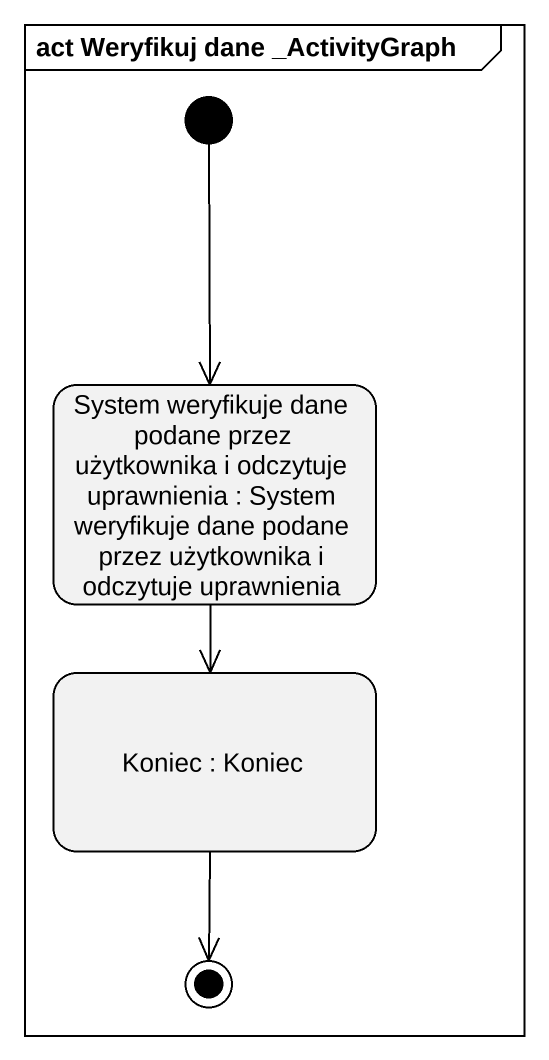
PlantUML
@startuml
mainframe act Weryfikuj dane _ActivityGraph
hide empty description
state "System weryfikuje dane podane przez użytkownika i odczytuje uprawnienia : System weryfikuje dane podane przez użytkownika i odczytuje uprawnienia" as System_weryfikuje_dane
state "Koniec : Koniec" as Koniec
[*] --> System_weryfikuje_dane
System_weryfikuje_dane --> Koniec
Koniec --> [*]
@enduml
